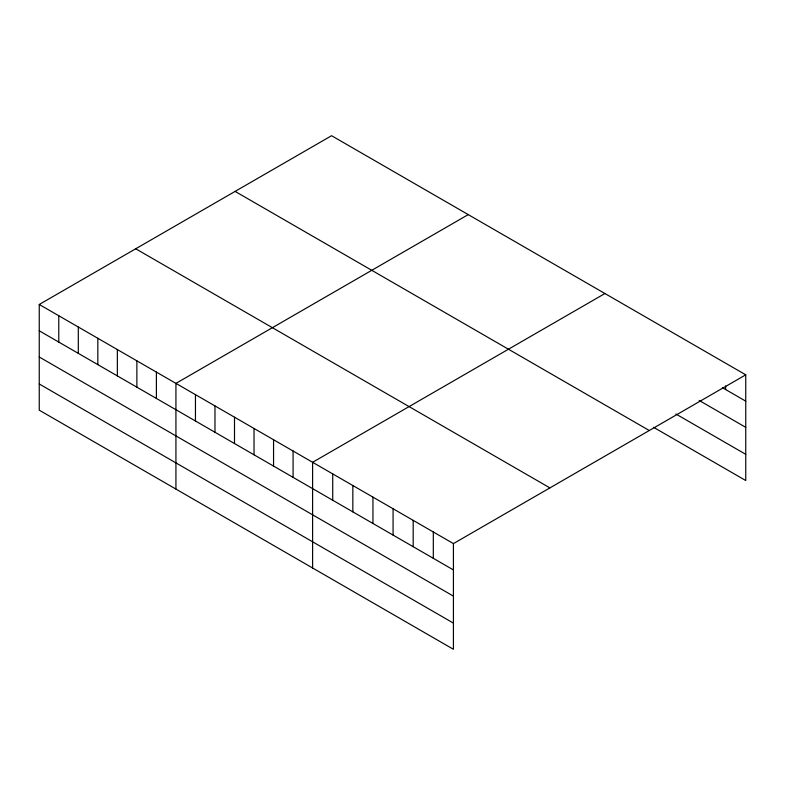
<?xml version="1.0" encoding="UTF-8"?>
<svg xmlns="http://www.w3.org/2000/svg" width="785" height="785" viewBox="0 0 785 785"><rect width="100%" height="100%" fill="white"/><g stroke="black" fill="none" stroke-linecap="round" stroke-linejoin="round"><path stroke-width="1.18" d="M39.25 304.472L453.426 543.593L453.426 649.293L39.25 410.172L39.25 304.472L331.574 135.707L745.75 374.828L745.75 480.528L653.64 427.344M468.252 214.609L175.928 383.384L175.928 489.084M604.931 293.521L312.607 462.296L312.607 567.997M453.426 543.593L745.75 374.828M722.455 387.702L745.75 401.155M699.16 400.448L745.75 427.344M675.865 413.989L745.75 454.329M235.107 191.403L649.283 430.523M135.717 248.776L549.892 487.897M39.25 330.809L453.426 569.93M39.25 356.998L453.426 596.119M39.25 383.983L453.426 623.104M725.634 385.945L725.634 389.537M433.31 531.985L433.31 558.312M413.185 520.367L413.185 546.694M393.069 508.749L393.069 535.085M372.953 497.14L372.953 523.467M352.838 485.522L352.838 511.849M332.722 473.914L332.722 500.241M293.08 451.022L293.08 477.349M273.553 439.747L273.553 466.084M254.026 428.473L254.026 454.809M234.499 417.208L234.499 443.535M214.982 405.933L214.982 432.26M195.455 394.659L195.455 420.986M156.401 372.11L156.401 398.446M136.875 360.845L136.875 387.172M117.348 349.57L117.348 375.897M97.831 338.296L97.831 364.623M78.304 327.021L78.304 353.348M58.777 315.747L58.777 342.074"/></g></svg>
